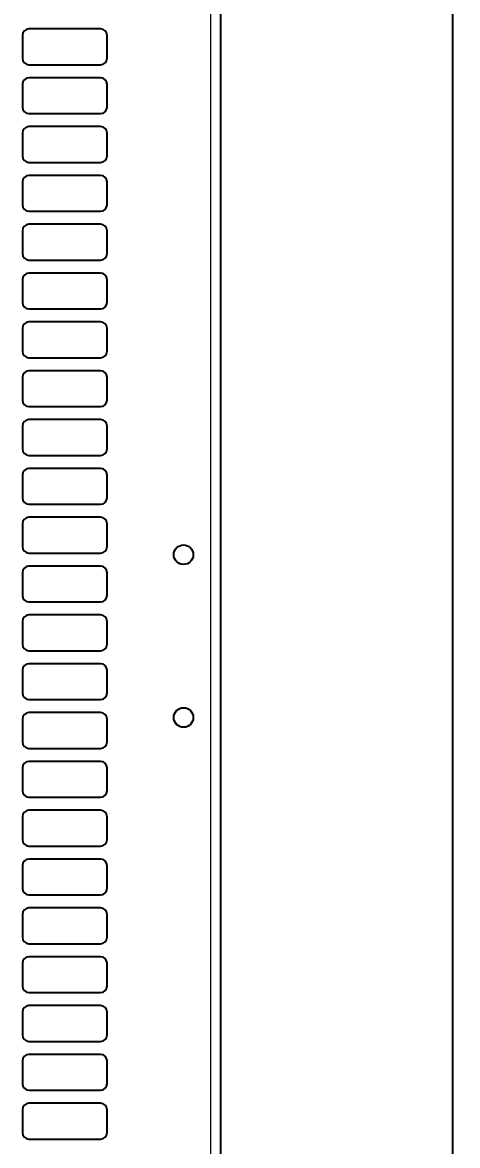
# Model space of a CAD drawing. Header units: millimetres. Extents: x -664 to 840, y 378 to 2003.
# Drawn here: x -134.1 to -0.4, y 1203.4 to 1548.4 of the extents above; entities that cross this region are included whole.
import ezdxf

# ---------------------------------------------------------------- set-up
doc = ezdxf.new("R2010")
doc.units = ezdxf.units.MM
doc.layers.add('FORMAT', color=7, linetype='Continuous')
doc.styles.add('SLDTEXTSTYLE0', font='TXT', dxfattribs={"width": 0.75})
doc.dimstyles.new('SLDDIMSTYLE0', dxfattribs={"dimtxt": 20, "dimasz": 10, "dimexe": 0, "dimexo": 0.0625, "dimgap": 5, "dimtad": 2, "dimdec": 1, "dimrnd": 1e-09, "dimzin": 12, "dimdsep": 46, "dimtxsty": 'SLDTEXTSTYLE0', "dimsah": 1, "dimcen": 0.09, "dimadec": 0, "dimazin": 3, "dimtfac": 1, "dimtofl": 0, "dimtmove": 0, "dimatfit": 3, "dimfxl": 0, "dimfrac": 2, "dimtolj": 1, "dimtzin": 12, "dimarcsym": 0})

# ---------------------------------------------------------------- blocks, each defined once
blk = doc.blocks.new('_D_2')
at = {"layer": 'FORMAT'}
for p, q in [((-84.58, 1734.89), (-0.94, 1734.89)), ((-1.94, 1734.89), (-1.94, 634.89)), ((-84.58, 634.89), (-0.94, 634.89))]:
    blk.add_line(p, q, dxfattribs=at)
for points in [[(-1.94, 1734.89), (-3.48, 1724.89), (-0.4, 1724.89)], [(-1.94, 634.89), (-0.4, 644.89), (-3.48, 644.89)]]:
    blk.add_solid(points, dxfattribs=at)
at = {"layer": 'FORMAT', "insert": (-27.72, 1155.34), "char_height": 20, "attachment_point": 1, "rotation": 90, "style": 'SLDTEXTSTYLE0'}
blk.add_mtext('1100', dxfattribs=at)

msp = doc.modelspace()

# ---------------------------------------------------------------- linework, layer by layer
at = {"color": 8, "linetype": 'Continuous', "lineweight": 18}
msp.add_line((-76.19, 543.39), (-76.19, 1826.39), dxfattribs=at)
at = {"color": 7, "linetype": 'Continuous', "lineweight": 25}
for p, q in [((-73.09, 543.39), (-73.09, 1826.39)), ((-110.09, 1546.39), (-132.09, 1546.39)), ((-134.09, 1544.39), (-134.09, 1537.39)), ((-108.09, 1537.39), (-108.09, 1544.39)), ((-132.09, 1535.39), (-110.09, 1535.39)), ((-134.09, 1529.39), (-134.09, 1522.39)), ((-110.09, 1531.39), (-132.09, 1531.39)), ((-108.09, 1522.39), (-108.09, 1529.39)), ((-132.09, 1520.39), (-110.09, 1520.39)), ((-110.09, 1516.39), (-132.09, 1516.39)), ((-134.09, 1514.39), (-134.09, 1507.39)), ((-108.09, 1507.39), (-108.09, 1514.39)), ((-132.09, 1505.39), (-110.09, 1505.39)), ((-110.09, 1501.39), (-132.09, 1501.39)), ((-134.09, 1499.39), (-134.09, 1492.39)), ((-108.09, 1492.39), (-108.09, 1499.39)), ((-132.09, 1490.39), (-110.09, 1490.39)), ((-134.09, 1484.39), (-134.09, 1477.39)), ((-110.09, 1486.39), (-132.09, 1486.39)), ((-108.09, 1477.39), (-108.09, 1484.39)), ((-132.09, 1475.39), (-110.09, 1475.39)), ((-110.09, 1471.39), (-132.09, 1471.39)), ((-134.09, 1469.39), (-134.09, 1462.39)), ((-108.09, 1462.39), (-108.09, 1469.39)), ((-132.09, 1460.39), (-110.09, 1460.39)), ((-110.09, 1456.39), (-132.09, 1456.39)), ((-134.09, 1454.39), (-134.09, 1447.39)), ((-108.09, 1447.39), (-108.09, 1454.39)), ((-132.09, 1445.39), (-110.09, 1445.39)), ((-134.09, 1439.39), (-134.09, 1432.39)), ((-110.09, 1441.39), (-132.09, 1441.39)), ((-108.09, 1432.39), (-108.09, 1439.39)), ((-132.09, 1430.39), (-110.09, 1430.39)), ((-110.09, 1426.39), (-132.09, 1426.39)), ((-134.09, 1424.39), (-134.09, 1417.39)), ((-108.09, 1417.39), (-108.09, 1424.39)), ((-132.09, 1415.39), (-110.09, 1415.39)), ((-110.09, 1411.39), (-132.09, 1411.39)), ((-134.09, 1409.39), (-134.09, 1402.39)), ((-108.09, 1402.39), (-108.09, 1409.39)), ((-132.09, 1400.39), (-110.09, 1400.39)), ((-134.09, 1394.39), (-134.09, 1387.39)), ((-110.09, 1396.39), (-132.09, 1396.39)), ((-108.09, 1387.39), (-108.09, 1394.39)), ((-132.09, 1385.39), (-110.09, 1385.39)), ((-110.09, 1381.39), (-132.09, 1381.39)), ((-134.09, 1379.39), (-134.09, 1372.39)), ((-108.09, 1372.39), (-108.09, 1379.39)), ((-132.09, 1370.39), (-110.09, 1370.39)), ((-110.09, 1366.39), (-132.09, 1366.39)), ((-134.09, 1364.39), (-134.09, 1357.39)), ((-108.09, 1357.39), (-108.09, 1364.39)), ((-132.09, 1355.39), (-110.09, 1355.39)), ((-134.09, 1349.39), (-134.09, 1342.39)), ((-110.09, 1351.39), (-132.09, 1351.39)), ((-108.09, 1342.39), (-108.09, 1349.39)), ((-132.09, 1340.39), (-110.09, 1340.39)), ((-110.09, 1336.39), (-132.09, 1336.39)), ((-134.09, 1334.39), (-134.09, 1327.39)), ((-108.09, 1327.39), (-108.09, 1334.39)), ((-132.09, 1325.39), (-110.09, 1325.39)), ((-110.09, 1321.39), (-132.09, 1321.39)), ((-134.09, 1319.39), (-134.09, 1312.39)), ((-108.09, 1312.39), (-108.09, 1319.39)), ((-132.09, 1310.39), (-110.09, 1310.39)), ((-134.09, 1304.39), (-134.09, 1297.39)), ((-110.09, 1306.39), (-132.09, 1306.39)), ((-108.09, 1297.39), (-108.09, 1304.39)), ((-132.09, 1295.39), (-110.09, 1295.39)), ((-110.09, 1291.39), (-132.09, 1291.39)), ((-134.09, 1289.39), (-134.09, 1282.39)), ((-108.09, 1282.39), (-108.09, 1289.39)), ((-132.09, 1280.39), (-110.09, 1280.39)), ((-134.09, 1274.39), (-134.09, 1267.39)), ((-110.09, 1276.39), (-132.09, 1276.39)), ((-108.09, 1267.39), (-108.09, 1274.39)), ((-132.09, 1265.39), (-110.09, 1265.39)), ((-134.09, 1259.39), (-134.09, 1252.39)), ((-110.09, 1261.39), (-132.09, 1261.39)), ((-108.09, 1252.39), (-108.09, 1259.39)), ((-132.09, 1250.39), (-110.09, 1250.39)), ((-110.09, 1246.39), (-132.09, 1246.39)), ((-134.09, 1244.39), (-134.09, 1237.39)), ((-108.09, 1237.39), (-108.09, 1244.39)), ((-132.09, 1235.39), (-110.09, 1235.39)), ((-134.09, 1229.39), (-134.09, 1222.39)), ((-110.09, 1231.39), (-132.09, 1231.39)), ((-108.09, 1222.39), (-108.09, 1229.39)), ((-132.09, 1220.39), (-110.09, 1220.39)), ((-110.09, 1216.39), (-132.09, 1216.39)), ((-134.09, 1214.39), (-134.09, 1207.39)), ((-108.09, 1207.39), (-108.09, 1214.39)), ((-132.09, 1205.39), (-110.09, 1205.39))]:
    msp.add_line(p, q, dxfattribs=at)
for centre in [(-84.59, 1384.89), (-84.59, 1334.89)]:
    msp.add_circle(centre, 3, dxfattribs=at)
for centre, start, end in [((-132.09, 1544.39), 90, 180), ((-110.09, 1544.39), 0, 90), ((-132.09, 1537.39), 180, 270), ((-110.09, 1537.39), 270, 0), ((-132.09, 1529.39), 90, 180), ((-110.09, 1529.39), 0, 90), ((-132.09, 1522.39), 180, 270), ((-110.09, 1522.39), 270, 0), ((-132.09, 1514.39), 90, 180), ((-110.09, 1514.39), 0, 90), ((-132.09, 1507.39), 180, 270), ((-110.09, 1507.39), 270, 0), ((-132.09, 1499.39), 90, 180), ((-110.09, 1499.39), 0, 90), ((-132.09, 1492.39), 180, 270), ((-110.09, 1492.39), 270, 0), ((-132.09, 1484.39), 90, 180), ((-110.09, 1484.39), 0, 90), ((-132.09, 1477.39), 180, 270), ((-110.09, 1477.39), 270, 0), ((-132.09, 1469.39), 90, 180), ((-110.09, 1469.39), 0, 90), ((-132.09, 1462.39), 180, 270), ((-110.09, 1462.39), 270, 0), ((-132.09, 1454.39), 90, 180), ((-110.09, 1454.39), 0, 90), ((-132.09, 1447.39), 180, 270), ((-110.09, 1447.39), 270, 0), ((-132.09, 1439.39), 90, 180), ((-110.09, 1439.39), 0, 90), ((-132.09, 1432.39), 180, 270), ((-110.09, 1432.39), 270, 0), ((-132.09, 1424.39), 90, 180), ((-110.09, 1424.39), 0, 90), ((-132.09, 1417.39), 180, 270), ((-110.09, 1417.39), 270, 0), ((-132.09, 1409.39), 90, 180), ((-110.09, 1409.39), 0, 90), ((-132.09, 1402.39), 180, 270), ((-110.09, 1402.39), 270, 0), ((-132.09, 1394.39), 90, 180), ((-110.09, 1394.39), 0, 90), ((-132.09, 1387.39), 180, 270), ((-110.09, 1387.39), 270, 0), ((-132.09, 1379.39), 90, 180), ((-110.09, 1379.39), 0, 90), ((-132.09, 1372.39), 180, 270), ((-110.09, 1372.39), 270, 0), ((-132.09, 1364.39), 90, 180), ((-110.09, 1364.39), 0, 90), ((-132.09, 1357.39), 180, 270), ((-110.09, 1357.39), 270, 0), ((-132.09, 1349.39), 90, 180), ((-110.09, 1349.39), 0, 90), ((-132.09, 1342.39), 180, 270), ((-110.09, 1342.39), 270, 0), ((-132.09, 1334.39), 90, 180), ((-110.09, 1334.39), 0, 90), ((-132.09, 1327.39), 180, 270), ((-110.09, 1327.39), 270, 0), ((-132.09, 1319.39), 90, 180), ((-110.09, 1319.39), 0, 90), ((-132.09, 1312.39), 180, 270), ((-110.09, 1312.39), 270, 0), ((-132.09, 1304.39), 90, 180), ((-110.09, 1304.39), 0, 90), ((-132.09, 1297.39), 180, 270), ((-110.09, 1297.39), 270, 0), ((-132.09, 1289.39), 90, 180), ((-110.09, 1289.39), 0, 90), ((-132.09, 1282.39), 180, 270), ((-110.09, 1282.39), 270, 0), ((-132.09, 1274.39), 90, 180), ((-110.09, 1274.39), 0, 90), ((-132.09, 1267.39), 180, 270), ((-110.09, 1267.39), 270, 0), ((-132.09, 1259.39), 90, 180), ((-110.09, 1259.39), 0, 90), ((-132.09, 1252.39), 180, 270), ((-110.09, 1252.39), 270, 0), ((-132.09, 1244.39), 90, 180), ((-110.09, 1244.39), 0, 90), ((-132.09, 1237.39), 180, 270), ((-110.09, 1237.39), 270, 0), ((-132.09, 1229.39), 90, 180), ((-110.09, 1229.39), 0, 90), ((-132.09, 1222.39), 180, 270), ((-110.09, 1222.39), 270, 0), ((-132.09, 1214.39), 90, 180), ((-110.09, 1214.39), 0, 90), ((-132.09, 1207.39), 180, 270), ((-110.09, 1207.39), 270, 0)]:
    msp.add_arc(centre, 2, start, end, dxfattribs=at)

# ---------------------------------------------------------------- dimensions: what is measured, and where the dimension line sits
at = {"layer": 'FORMAT'}
dim = msp.add_linear_dim(base=(-1.94, 634.89), p1=(-84.59, 1734.89), p2=(-84.59, 634.89), angle=90, dimstyle='SLDDIMSTYLE0', dxfattribs=at)
dim.commit()
dim.dimension.update_dxf_attribs({"geometry": '_D_2', "text_midpoint": (-1.94, 1184.89), "dimtype": 160})

doc.saveas('drawing.dxf')
